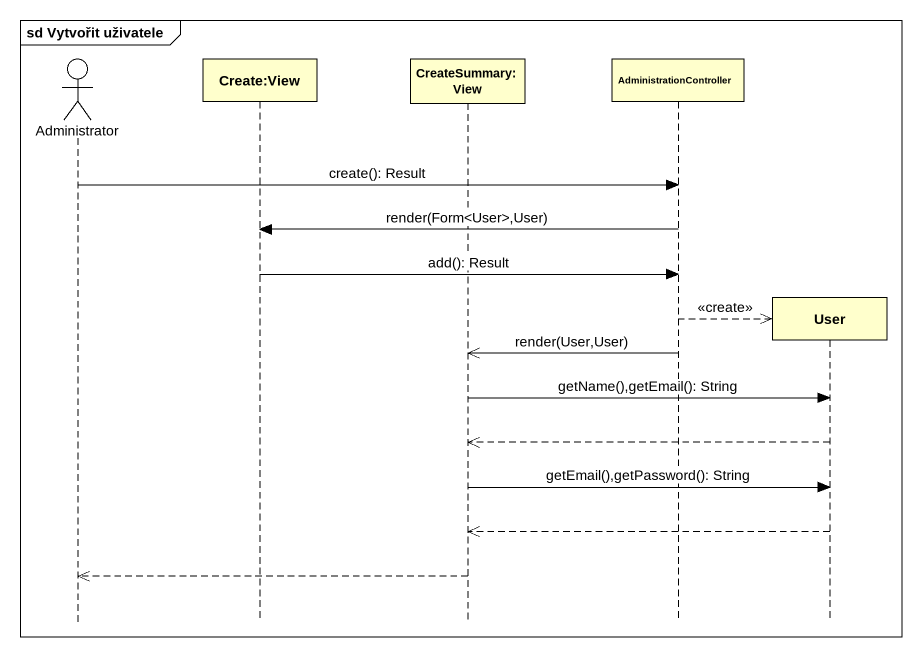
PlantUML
@startuml
mainframe sd Vytvořit uživatele
hide footbox
actor Administrator
participant "Create:View" as Create_View
participant "CreateSummary: View" as CreateSummary_View
participant AdministrationController
participant User

Administrator -> AdministrationController : create(): Result
AdministrationController -> Create_View : render(Form<User>,User)
Create_View -> AdministrationController : add(): Result
AdministrationController -->> User ** : <<create>>
AdministrationController ->> CreateSummary_View : render(User,User)
CreateSummary_View -> User : getName(),getEmail(): String
User -->> CreateSummary_View
CreateSummary_View -> User : getEmail(),getPassword(): String
User -->> CreateSummary_View
CreateSummary_View -->> Administrator
@enduml
